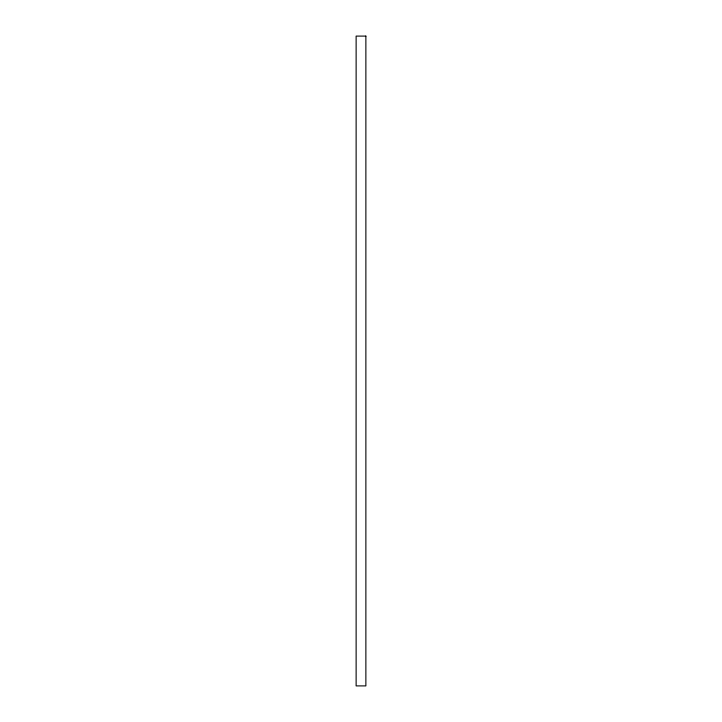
<?xml version="1.0" encoding="UTF-8"?>
<svg xmlns="http://www.w3.org/2000/svg" width="722" height="722" viewBox="0 0 722 722"><rect width="100%" height="100%" fill="white"/><g stroke="black" fill="none" stroke-linecap="round" stroke-linejoin="round"><path stroke-width="1.08" d="M365.873 36.1L356.127 36.1L356.127 685.9L365.873 685.9L365.873 36.1"/></g></svg>
